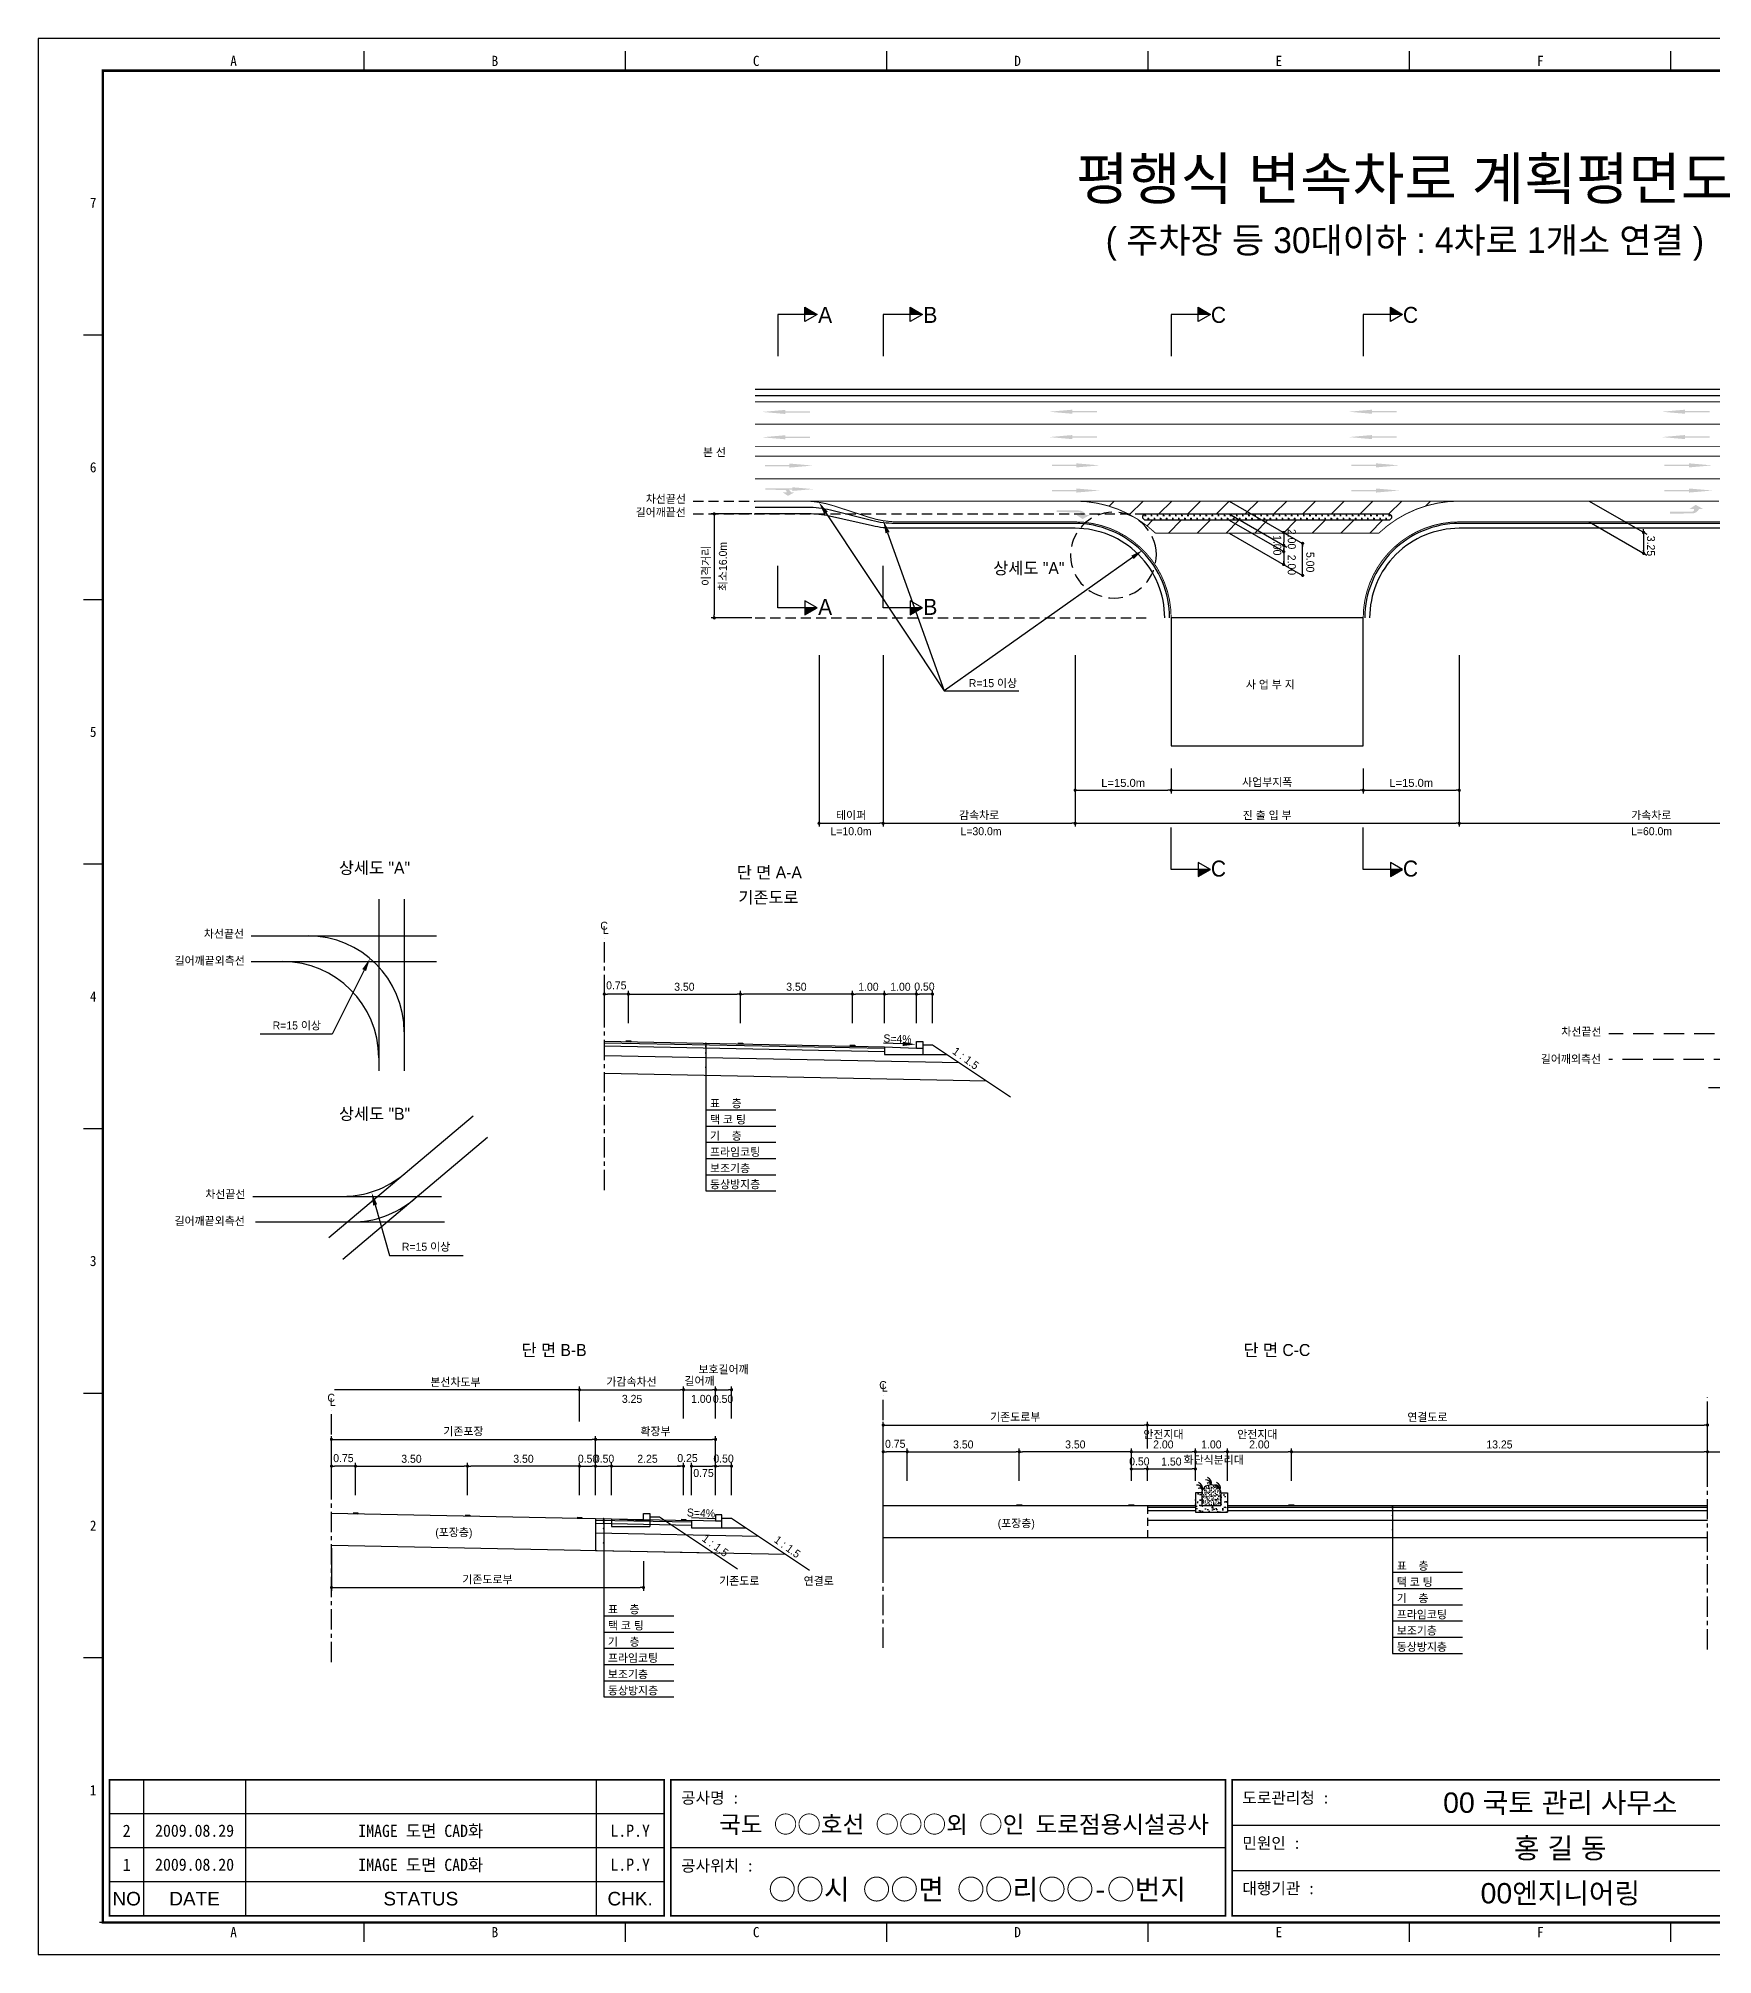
# Model space of a CAD drawing. Header units: millimetres. Extents: x 926 to 1350, y -25 to 274.
# Drawn here: x 926.5 to 1188, y -24.9 to 274.5 of the extents above; entities that cross this region are included whole.
import ezdxf
from ezdxf.enums import TextEntityAlignment as Align

# ---------------------------------------------------------------- set-up
doc = ezdxf.new("R2010")
doc.units = ezdxf.units.MM
doc.linetypes.add('CENTER', pattern=[50.8, 31.75, -6.35, 6.35, -6.35])
doc.linetypes.add('HIDDEN', pattern=[9.525, 6.35, -3.175])
for name, color, linetype in [('CC-GSTR-0004', 4, 'Continuous'), ('CM-LANE-0030', 30, 'Continuous'), ('CZ-DIMT-0002', 7, 'Continuous'), ('CZ-EXST-0002', 1, 'Continuous'), ('CZ-LIN1-0007', 7, 'Continuous'), ('CZ-LIN2-0003', 3, 'Continuous'), ('CZ-LINE-0001', 7, 'Continuous'), ('CZ-TEXT-BOX0', 7, 'Continuous'), ('TITLE', 7, 'Continuous')]:
    doc.layers.add(name, color=color, linetype=linetype)
doc.styles.add('견고딕', font='arial.ttf')
doc.styles.add('돋움', font='')
doc.styles.add('돋음체', font='')
doc.styles.get('돋움').set_extended_font_data('Dotum')
doc.styles.get('돋음체').set_extended_font_data('DotumChe')

# ---------------------------------------------------------------- blocks, each defined once
blk = doc.blocks.new('_Dot')
at = {"color": 0, "linetype": 'ByBlock', "lineweight": -2}
blk.add_line((-0.5, 0), (-1, 0), dxfattribs=at)
at = {"color": 0, "linetype": 'ByBlock', "const_width": 0.5}
blk.add_lwpolyline([(-0.25, 0, 1), (0.25, 0, 1)], format="xyb", close=True, dxfattribs=at)

msp = doc.modelspace()

# ---------------------------------------------------------------- hatches: boundary and pattern name
at = {"layer": 'CM-LANE-0030'}
h = msp.add_hatch(dxfattribs=at)
h.set_pattern_fill('ANSI31', color=256, style=0)
h.set_pattern_definition([(45, (433.003, -14.8518), (-2.245064, 2.245064), [])])
h.paths.add_polyline_path([(1135.88, 197.17, -0.191871), (1148.43, 202.17), (1088.43, 202.17, -0.191871), (1100.98, 197.17)])
h.paths.add_polyline_path([(1099.34, 199.17, 0.002096), (1099.21, 199.27, -0.732581), (1099.5, 200.17), (1137.36, 200.17, -0.732581), (1137.65, 199.27, 0.002096), (1137.52, 199.17)], flags=16)
at = {"layer": 'CZ-EXST-0002'}
h = msp.add_hatch(dxfattribs=at)
h.set_pattern_fill('AR-SAND', color=256, scale=0.01, style=0)
h.set_pattern_definition([(37.5, (-0.91006, 3528.0902), (-0.016000313, 0.489413237), [0, -0.38608, 0, -0.4318, 0, -0.41275]), (7.5, (-0.91006, 3528.0902), (0.44952328, 0.7168251), [0, -0.20828, 0, -0.34798, 0, -0.13335]), (327.5, (-1.2225, 3528.0902), (0.79099237, 0.001437185), [0, -0.127, 0, -0.4572, 0, -0.5969]), (317.5, (-1.2225, 3528.0902), (0.76355645, 0.22292932), [0, -0.0635, 0, -0.29972, 0, -0.3429])])
edge = h.paths.add_edge_path()
edge.add_ellipse((1109.71, 47.24), major_axis=(-1.5, 0), ratio=0.829212, start_angle=180, end_angle=360)
edge.add_line((1108.21, 47.24), (1108.21, 45.24))
edge.add_line((1108.21, 45.24), (1111.21, 45.24))
edge.add_line((1111.21, 45.24), (1111.21, 47.24))
h = msp.add_hatch(dxfattribs=at)
h.set_pattern_fill('AR-CONC', color=256, scale=0.01, style=0)
h.set_pattern_definition([(50, (-0.91, 3528.0902), (1.8218467, -0.15939086), [0.1905, -2.0955]), (355, (-0.91, 3528.0902), (-0.3524283, 1.9105664), [0.1524, -1.6764]), (100.451, (-0.7582, 3528.0769), (1.469425, 1.7511669), [0.1619, -1.7809]), (46.1842, (-0.91, 3528.5982), (2.7107904, -0.4204233), [0.28575, -3.14325]), (96.6356, (-0.6842, 3528.5632), (2.3740423, 2.4742556), [0.24285, -2.67135]), (351.184, (-0.91, 3528.5982), (2.374046, 2.4742512), [0.2286, -2.5146]), (21, (-0.656, 3528.4712), (1.5161488, -1.0226552), [0.1905, -2.0955]), (326, (-0.656, 3528.4712), (0.6180203, 1.8418797), [0.1524, -1.6764]), (71.4514, (-0.5297, 3528.386), (2.1341649, 0.8192286), [0.1619, -1.7809]), (37.5, (-0.91006, 3528.0902), (0.03088603, 0.84555039), [0, -1.65608, 0, -1.7018, 0, -1.68275]), (7.5, (-0.9101, 3528.0902), (0.66819663, 1.00180575), [0, -0.97028, 0, -1.61798, 0, -0.64135]), (327.5, (-1.4765, 3528.0902), (1.35590595, -0.05728744), [0, -0.635, 0, -1.9812, 0, -2.6289]), (317.5, (-1.7305, 3528.0902), (1.4812918, 0.2542649), [0, -0.8255, 0, -1.31572, 0, -1.8669])])
h.paths.add_polyline_path([(1112.21, 44.24), (1112.21, 47.24), (1111.21, 47.24), (1111.21, 45.24), (1108.21, 45.24), (1108.21, 47.24), (1107.21, 47.24), (1107.21, 44.24)])
at = {"layer": 'CZ-LIN1-0007'}
for points in [[(1043.18, 216.42), (1043.18, 216.21), (1047.01, 216.21), (1047.01, 215.99), (1043.18, 215.99), (1043.18, 215.78), (1039.53, 216.1)], [(1088.01, 216.45), (1088.01, 216.24), (1091.84, 216.24), (1091.84, 216.02), (1088.01, 216.02), (1088.01, 215.81), (1084.36, 216.13)], [(1134.81, 216.45), (1134.81, 216.24), (1138.64, 216.24), (1138.64, 216.02), (1134.81, 216.02), (1134.81, 215.81), (1131.16, 216.13)], [(1183.71, 216.45), (1183.71, 216.24), (1187.53, 216.24), (1187.53, 216.02), (1183.71, 216.02), (1183.71, 215.81), (1180.06, 216.13)], [(1043.18, 212.46), (1043.18, 212.25), (1047.01, 212.25), (1047.01, 212.03), (1043.18, 212.03), (1043.18, 211.82), (1039.53, 212.14)], [(1088.01, 212.49), (1088.01, 212.28), (1091.84, 212.28), (1091.84, 212.06), (1088.01, 212.06), (1088.01, 211.85), (1084.36, 212.17)], [(1134.81, 212.49), (1134.81, 212.28), (1138.64, 212.28), (1138.64, 212.06), (1134.81, 212.06), (1134.81, 211.85), (1131.16, 212.17)], [(1183.71, 212.49), (1183.71, 212.28), (1187.53, 212.28), (1187.53, 212.06), (1183.71, 212.06), (1183.71, 211.85), (1180.06, 212.17)], [(1043.79, 208.04), (1043.79, 207.83), (1039.96, 207.83), (1039.96, 207.62), (1043.79, 207.62), (1043.79, 207.4), (1047.44, 207.72)], [(1088.62, 208.07), (1088.62, 207.86), (1084.8, 207.86), (1084.8, 207.65), (1088.62, 207.64), (1088.62, 207.43), (1092.27, 207.75)], [(1135.42, 208.07), (1135.42, 207.86), (1131.6, 207.86), (1131.6, 207.65), (1135.42, 207.64), (1135.42, 207.43), (1139.07, 207.75)], [(1184.32, 208.07), (1184.32, 207.86), (1180.49, 207.86), (1180.49, 207.65), (1184.32, 207.64), (1184.32, 207.43), (1187.97, 207.75)], [(1043.15, 204.16, -0.267976), (1044.05, 203.55), (1044.61, 203.56), (1043.57, 202.98), (1042.74, 203.55), (1043.35, 203.55, 0.504994), (1043.08, 203.92), (1040.03, 203.94), (1040.03, 204.18)], [(1044.28, 204.33), (1044.28, 204.14), (1040.85, 204.14), (1040.85, 203.95), (1044.28, 203.95), (1044.28, 203.76), (1047.55, 204.04)], [(1088.62, 204.14), (1088.62, 203.92), (1084.8, 203.92), (1084.8, 203.71), (1088.62, 203.71), (1088.62, 203.5), (1092.27, 203.82)], [(1135.42, 204.14), (1135.42, 203.92), (1131.6, 203.92), (1131.6, 203.71), (1135.42, 203.71), (1135.42, 203.5), (1139.07, 203.82)], [(1184.32, 204.14), (1184.32, 203.92), (1180.49, 203.92), (1180.49, 203.71), (1184.32, 203.71), (1184.32, 203.5), (1187.97, 203.82)], [(1089.1, 200.7, -0.267976), (1090.13, 200.02), (1090.76, 200.02), (1089.59, 199.36), (1088.64, 200.01), (1089.34, 200.01, 0.504994), (1089.03, 200.43), (1085.56, 200.45), (1085.57, 200.72)], [(1184.87, 200.24, 0.267976), (1185.9, 200.93), (1186.53, 200.93), (1185.36, 201.59), (1184.42, 200.94), (1185.11, 200.93, -0.504994), (1184.8, 200.52), (1181.34, 200.5), (1181.34, 200.22)], [(1019.01, 117.72), (1019.01, 117.85), (1018.26, 117.86), (1018.26, 117.74)], [(1036.51, 117.37), (1036.51, 117.5), (1035.76, 117.51), (1035.76, 117.39)], [(1054.01, 117.02), (1054.01, 117.15), (1053.26, 117.16), (1053.26, 117.04)], [(1080.08, 45.24), (1080.08, 45.37), (1079.33, 45.37), (1079.33, 45.24)], [(1097.58, 45.24), (1097.58, 45.37), (1096.83, 45.37), (1096.83, 45.24)], [(1122.58, 45.24), (1122.58, 45.37), (1121.83, 45.37), (1121.83, 45.24)], [(976.38, 43.98), (976.38, 44.11), (975.63, 44.12), (975.63, 44)], [(993.88, 43.63), (993.88, 43.76), (993.13, 43.77), (993.13, 43.65)], [(1011.38, 43.28), (1011.38, 43.41), (1010.63, 43.42), (1010.63, 43.3)], [(1027.63, 42.96), (1027.63, 43.08), (1026.88, 43.1), (1026.88, 42.97)]]:
    msp.add_hatch(color=256, dxfattribs=at).paths.add_polyline_path(points)
at = {"layer": 'CZ-LIN2-0003'}
h = msp.add_hatch(dxfattribs=at)
h.set_pattern_fill('CROSS', color=256, scale=0.075, style=0)
h.set_pattern_definition([(0, (433.00286, -14.85184), (0.47625, 0.47625), [0.238125, -0.714375]), (90, (433.1219, -14.9709), (-0.47625, 0.47625), [0.238125, -0.714375])])
h.paths.add_polyline_path([(1137.52, 199.17, -0.002096), (1137.65, 199.27, 0.732581), (1137.36, 200.17), (1099.5, 200.17, 0.732581), (1099.21, 199.27, -0.002096), (1099.34, 199.17)])
at = {"layer": 'CZ-LINE-0001'}
for points in [[(1046.23, 232.44), (1046.23, 231.34), (1048.13, 231.34)], [(1062.67, 232.44), (1062.67, 231.34), (1064.57, 231.34)], [(1107.67, 232.44), (1107.67, 231.34), (1109.57, 231.34)], [(1137.67, 232.44), (1137.67, 231.34), (1139.57, 231.34)], [(1048.13, 185.51), (1046.23, 185.51), (1046.23, 184.41)], [(1064.57, 185.51), (1062.67, 185.51), (1062.67, 184.41)], [(1109.57, 144.63), (1107.67, 144.63), (1107.67, 143.53)], [(1139.57, 144.63), (1137.67, 144.63), (1137.67, 143.53)]]:
    msp.add_hatch(color=256, dxfattribs=at).paths.add_polyline_path(points)

# ---------------------------------------------------------------- linework, layer by layer
at = {"color": 0, "linetype": 'ByBlock', "lineweight": -2}
for p, q in [((1177.23, 197.52), (1177.23, 197.77)), ((1121.01, 197.02), (1121.01, 196.77)), ((1121.01, 195.52), (1121.01, 195.77)), ((1121.01, 195.02), (1121.01, 194.77)), ((1121.01, 194.52), (1121.01, 194.77)), ((1123.97, 195.31), (1123.97, 195.06)), ((1177.23, 197.02), (1177.23, 196.77)), ((1121.01, 192.52), (1121.01, 192.77)), ((1177.23, 194.27), (1177.23, 194.52)), ((1123.97, 190.81), (1123.97, 191.06)), ((1010.76, 63.34), (1010.51, 63.34))]:
    msp.add_line(p, q, dxfattribs=at)
at = {"color": 0, "linetype": 'ByBlock', "const_width": 0.25}
for points in [[(1121.01, 197.14, 1), (1121.01, 197.39, 1)], [(1121.01, 195.14, 1), (1121.01, 195.39, 1)], [(1121.01, 195.39, 1), (1121.01, 195.14, 1)], [(1123.97, 195.44, 1), (1123.97, 195.69, 1)], [(1177.23, 197.14, 1), (1177.23, 197.39, 1)], [(1177.23, 197.39, 1), (1177.23, 197.14, 1)], [(1121.01, 194.39, 1), (1121.01, 194.14, 1)], [(1121.01, 192.39, 1), (1121.01, 192.14, 1)], [(1177.23, 194.14, 1), (1177.23, 193.89, 1)], [(1123.97, 190.69, 1), (1123.97, 190.44, 1)], [(1010.88, 63.34, 1), (1011.13, 63.34, 1)]]:
    msp.add_lwpolyline(points, format="xyb", close=True, dxfattribs=at)
at = {"layer": 'CC-GSTR-0004'}
for p, q in [((1038.43, 219.67), (1238.43, 219.67)), ((1038.43, 218.67), (1238.43, 218.67)), ((1058.64, 116.93), (1058.64, 115.73)), ((1058.64, 116.93), (1063.64, 116.73)), ((1063.64, 116.73), (1063.64, 117.73)), ((1063.64, 117.73), (1064.64, 117.73)), ((1064.64, 117.73), (1064.64, 115.73)), ((1058.64, 115.73), (1064.64, 115.73)), ((1063.64, 116.73), (1064.64, 116.73))]:
    msp.add_line(p, q, dxfattribs=at)
for points in [[(1103.18, 183.92, 0.414214), (1088.43, 198.67), (1060.27, 198.67, -0.061321), (1056.64, 199.12), (1050.22, 200.73, 0.061321), (1046.58, 201.17), (1038.43, 201.17)], [(1238.43, 201.17), (1229.36, 201.17, 0.031099), (1227.5, 201.06), (1227.5, 201.06), (1209.35, 198.79), (1209.35, 198.79, -0.031099), (1207.49, 198.67), (1148.43, 198.67, 0.414214), (1133.68, 183.92)], [(1102.43, 183.92, 0.414214), (1088.43, 197.92), (1060.09, 197.92, -0.055385), (1056.8, 198.29), (1050.05, 199.81), (1050.05, 199.81, 0.055385), (1046.76, 200.17), (1038.43, 200.17)], [(1238.43, 200.17), (1229.27, 200.17), (1229.27, 200.17, 0.028015), (1227.59, 200.08), (1227.59, 200.08), (1209.26, 198.02, -0.028015), (1207.59, 197.92), (1207.59, 197.92), (1148.43, 197.92, 0.414214), (1134.43, 183.92)]]:
    msp.add_lwpolyline(points, format="xyb", dxfattribs=at)
msp.add_lwpolyline([(1033.26, 42.79), (1032.26, 42.79), (1028.51, 42.94), (1028.51, 41.79), (1033.26, 41.79), (1033.26, 43.79), (1032.26, 43.79), (1032.26, 42.79)], dxfattribs=at)
at = {"layer": 'CM-LANE-0030', "const_width": 0.15}
for points in [[(1038.43, 210.67), (1238.43, 210.67)], [(1038.43, 209.17), (1238.43, 209.17)]]:
    msp.add_lwpolyline(points, dxfattribs=at)
msp.add_lwpolyline([(1135.88, 197.17), (1100.98, 197.17, 0.191871), (1088.43, 202.17), (1148.43, 202.17), (1148.43, 202.17, 0.191871)], format="xyb", close=True, dxfattribs=at)
at = {"layer": 'CZ-EXST-0002'}
for p, q in [((979.64, 139.97), (979.64, 113.19)), ((983.62, 139.97), (983.62, 113.19)), ((959.74, 134.24), (988.69, 134.24)), ((959.74, 130.22), (988.69, 130.22)), ((971.85, 87.13), (994.4, 106.12)), ((974.06, 83.76), (996.66, 102.79)), ((959.97, 93.55), (989.45, 93.55)), ((960.39, 89.55), (989.93, 89.55)), ((1058.46, 45.24), (1099.71, 45.24)), ((972.26, 44.07), (1016.01, 43.19)), ((1016.01, 43.19), (1016.01, 41.99)), ((1016.01, 43.19), (1021.01, 42.99)), ((1016.01, 41.99), (1022.01, 41.99)), ((1021.01, 42.99), (1021.01, 43.99)), ((1021.01, 43.99), (1022.01, 43.99)), ((1021.01, 42.99), (1022.01, 42.99)), ((1022.01, 43.99), (1022.01, 41.99)), ((1022.01, 43.49), (1023.51, 43.49)), ((1023.51, 43.49), (1035.71, 35.36)), ((972.26, 39.07), (1031.93, 37.87)), ((1058.46, 40.24), (1099.71, 40.24))]:
    msp.add_line(p, q, dxfattribs=at)
at = {"layer": 'CZ-LIN1-0007'}
for p, q in [((1018.26, 117.86), (1019.01, 117.85)), ((1018.26, 117.74), (1019.01, 117.72)), ((1019.01, 117.85), (1019.01, 117.72)), ((1035.76, 117.51), (1036.51, 117.5)), ((1035.76, 117.39), (1036.51, 117.37)), ((1036.51, 117.5), (1036.51, 117.37)), ((1053.26, 117.16), (1054.01, 117.15)), ((1053.26, 117.04), (1054.01, 117.02)), ((1054.01, 117.15), (1054.01, 117.02)), ((1079.33, 45.24), (1079.33, 45.37)), ((1079.33, 45.37), (1080.08, 45.37)), ((1080.08, 45.24), (1079.33, 45.24)), ((1080.08, 45.37), (1080.08, 45.24)), ((1096.83, 45.24), (1096.83, 45.37)), ((1096.83, 45.37), (1097.58, 45.37)), ((1097.58, 45.24), (1096.83, 45.24)), ((1097.58, 45.37), (1097.58, 45.24)), ((1121.83, 45.37), (1122.58, 45.37)), ((1121.83, 45.24), (1121.83, 45.37)), ((1122.58, 45.24), (1121.83, 45.24)), ((1122.58, 45.37), (1122.58, 45.24)), ((975.63, 44.12), (976.38, 44.11)), ((975.63, 44), (976.38, 43.98)), ((976.38, 44.11), (976.38, 43.98)), ((993.13, 43.77), (993.88, 43.76)), ((993.13, 43.65), (993.88, 43.63)), ((993.88, 43.76), (993.88, 43.63)), ((1010.63, 43.42), (1011.38, 43.41)), ((1010.63, 43.3), (1011.38, 43.28)), ((1011.38, 43.41), (1011.38, 43.28)), ((1026.88, 43.1), (1027.63, 43.08)), ((1026.88, 42.97), (1027.63, 42.96)), ((1027.63, 43.08), (1027.63, 42.96))]:
    msp.add_line(p, q, dxfattribs=at)
at = {"layer": 'CZ-LIN1-0007', "const_width": 0.15}
for points in [[(1038.43, 217.67), (1238.43, 217.67)], [(1067.24, 202.17), (1088.43, 202.17)], [(1148.43, 202.17), (1189.03, 202.17)]]:
    msp.add_lwpolyline(points, dxfattribs=at)
at = {"layer": 'CZ-LIN1-0007', "linetype": 'HIDDEN', "const_width": 0.15}
for points in [[(1038.43, 214.17), (1238.43, 214.17)], [(1038.43, 205.67), (1238.43, 205.67)], [(1046.05, 202.17), (1067.24, 202.17)]]:
    msp.add_lwpolyline(points, dxfattribs=at)
at = {"layer": 'CZ-LIN1-0007', "const_width": 0.15}
for points in [[(1103.43, 183.92, 0.414214), (1088.43, 198.92), (1060.8, 198.92), (1060.8, 198.92, -0.07872), (1056.17, 199.66), (1056.17, 199.66), (1050.69, 201.44), (1050.69, 201.44, 0.07872), (1046.05, 202.17), (1046.05, 202.17), (1038.43, 202.17)], [(1238.43, 202.17), (1229.64, 202.17, 0.040295), (1227.23, 201.98), (1227.23, 201.98), (1209.62, 199.12), (1209.62, 199.12, -0.040295), (1207.22, 198.92), (1207.22, 198.92), (1148.43, 198.92, 0.414214), (1133.43, 183.92)]]:
    msp.add_lwpolyline(points, format="xyb", dxfattribs=at)
at = {"layer": 'CZ-LIN2-0003'}
for p, q in [((1014.89, 117.81), (1058.64, 116.93)), ((1014.89, 117.56), (1058.64, 116.68)), ((1014.89, 117.06), (1058.64, 116.18)), ((1064.64, 117.23), (1066.14, 117.23)), ((1066.14, 117.23), (1078.34, 109.1)), ((1014.89, 115.56), (1070.31, 114.45)), ((1064.64, 115.73), (1068.39, 115.73)), ((1014.89, 112.81), (1074.57, 111.61)), ((1099.71, 45.24), (1107.21, 45.24)), ((1099.71, 44.99), (1107.21, 44.99)), ((1107.21, 47.24), (1107.21, 44.24)), ((1108.21, 47.24), (1107.21, 47.24)), ((1108.21, 47.24), (1108.21, 45.24)), ((1108.21, 45.24), (1111.21, 45.24)), ((1111.21, 47.24), (1111.21, 45.24)), ((1111.21, 47.24), (1112.21, 47.24)), ((1112.21, 47.24), (1112.21, 44.24)), ((1112.21, 45.24), (1187.21, 45.24)), ((1112.21, 44.99), (1187.21, 44.99)), ((1013.51, 43.24), (1013.51, 38.24)), ((1013.51, 43.24), (1028.51, 42.94)), ((1013.51, 42.99), (1028.51, 42.69)), ((1013.51, 42.49), (1028.51, 42.19)), ((1033.26, 43.29), (1034.76, 43.29)), ((1034.76, 43.29), (1046.96, 35.16)), ((1099.71, 44.49), (1107.21, 44.49)), ((1099.71, 42.99), (1187.21, 42.99)), ((1107.21, 44.24), (1112.21, 44.24)), ((1112.21, 44.49), (1187.21, 44.49)), ((1013.51, 40.99), (1038.97, 40.48)), ((1033.26, 41.79), (1037.01, 41.79)), ((1099.71, 40.24), (1187.21, 40.24)), ((1013.51, 38.24), (1043.22, 37.65))]:
    msp.add_line(p, q, dxfattribs=at)
msp.add_lwpolyline([(1099.21, 199.27, -0.732581), (1099.5, 200.17), (1137.36, 200.17, -0.732581), (1137.65, 199.27, 0.002096), (1137.52, 199.17), (1099.34, 199.17, 0.002096)], format="xyb", close=True, dxfattribs=at)
msp.add_lwpolyline([(1133.43, 183.92), (1103.43, 183.92), (1103.43, 163.92), (1133.43, 163.92)], close=True, dxfattribs=at)
for centre, radius, start, end in [((968.62, 119.24), 15, 0, 90), ((964.64, 115.22), 15, 0, 90), ((974, 108.55), 15, 270, 310.097), ((975.46, 104.55), 15, 270, 310.097), ((1107.44, 47.58), 0.88, 7.8639, 92.7752), ((1107.9, 47.55), 0.44, 19.771, 124.0366), ((1107.34, 47.93), 1, 347.1802, 67.3267), ((1108.84, 48.37), 0.88, 7.8639, 92.7752), ((1109.29, 48.34), 0.44, 19.771, 124.0366), ((1108.73, 48.71), 1, 347.1802, 67.3267), ((1110.23, 47.58), 0.88, 7.8639, 92.7752), ((1110.69, 47.55), 0.44, 19.771, 124.0366), ((1110.12, 47.93), 1, 347.1802, 67.3267)]:
    msp.add_arc(centre, radius, start, end, dxfattribs=at)
msp.add_ellipse((1109.71, 47.24), major_axis=(-1.5, 0), ratio=0.829212, start_param=3.141593, end_param=6.283185, dxfattribs=at)
at = {"layer": 'CZ-LINE-0001'}
for p, q in [((1048.13, 231.34), (1041.99, 231.34)), ((1041.99, 231.34), (1041.99, 224.8)), ((1046.23, 230.24), (1046.23, 232.44)), ((1046.23, 232.44), (1048.13, 231.34)), ((1048.13, 231.34), (1046.23, 230.24)), ((1064.57, 231.34), (1058.43, 231.34)), ((1058.43, 231.34), (1058.43, 224.8)), ((1062.67, 230.24), (1062.67, 232.44)), ((1062.67, 232.44), (1064.57, 231.34)), ((1064.57, 231.34), (1062.67, 230.24)), ((1109.57, 231.34), (1103.43, 231.34)), ((1103.43, 231.34), (1103.43, 224.8)), ((1107.67, 230.24), (1107.67, 232.44)), ((1107.67, 232.44), (1109.57, 231.34)), ((1109.57, 231.34), (1107.67, 230.24)), ((1139.57, 231.34), (1133.43, 231.34)), ((1133.43, 231.34), (1133.43, 224.8)), ((1137.67, 230.24), (1137.67, 232.44)), ((1137.67, 232.44), (1139.57, 231.34)), ((1139.57, 231.34), (1137.67, 230.24)), ((1112.51, 202.17), (1123.97, 195.56)), ((1168.73, 202.17), (1177.73, 196.98)), ((1037.93, 200.17), (1031.55, 200.17)), ((1032.05, 199.67), (1032.05, 184.42)), ((1112.51, 200.17), (1121.51, 194.98)), ((1112.51, 199.17), (1121.01, 194.27)), ((1168.73, 198.92), (1177.73, 193.73)), ((1112.51, 197.17), (1123.97, 190.56)), ((1121.01, 196.77), (1121.01, 195.77)), ((1121.01, 194.77), (1121.01, 192.27)), ((1123.97, 190.56), (1123.97, 195.56)), ((1177.23, 196.77), (1177.23, 193.77)), ((1041.99, 185.51), (1041.99, 192.05)), ((1058.43, 185.51), (1058.43, 192.05)), ((1048.13, 185.51), (1046.23, 186.61)), ((1046.23, 186.61), (1046.23, 184.41)), ((1064.57, 185.51), (1062.67, 186.61)), ((1062.67, 186.61), (1062.67, 184.41)), ((1037.93, 183.92), (1031.55, 183.92)), ((1048.13, 185.51), (1041.99, 185.51)), ((1046.23, 184.41), (1048.13, 185.51)), ((1064.57, 185.51), (1058.43, 185.51)), ((1062.67, 184.41), (1064.57, 185.51)), ((1048.43, 178.1), (1048.43, 151.33)), ((1058.43, 178.1), (1058.43, 151.33)), ((1058.43, 178.1), (1058.43, 151.33)), ((1088.43, 178.1), (1088.43, 151.33)), ((1148.43, 178.1), (1148.43, 151.33)), ((1067.98, 172.53), (1079.62, 172.53)), ((1088.43, 160.38), (1088.43, 151.33)), ((1088.43, 160.38), (1088.43, 156.5)), ((1103.43, 160.38), (1103.43, 156.5)), ((1103.43, 160.38), (1103.43, 156.5)), ((1133.43, 160.38), (1133.43, 156.5)), ((1133.43, 160.38), (1133.43, 156.5)), ((1148.43, 160.38), (1148.43, 151.33)), ((1148.43, 160.38), (1148.43, 156.5)), ((1088.93, 157), (1102.93, 157)), ((1103.93, 157), (1132.93, 157)), ((1133.93, 157), (1147.93, 157)), ((1048.93, 151.83), (1057.93, 151.83)), ((1058.93, 151.83), (1087.93, 151.83)), ((1088.93, 151.83), (1147.93, 151.83)), ((1103.43, 144.63), (1103.43, 151.17)), ((1133.43, 144.63), (1133.43, 151.17)), ((1148.93, 151.83), (1207.93, 151.83)), ((1109.57, 144.63), (1103.43, 144.63)), ((1109.57, 144.63), (1107.67, 145.73)), ((1107.67, 145.73), (1107.67, 143.53)), ((1107.67, 143.53), (1109.57, 144.63)), ((1139.57, 144.63), (1133.43, 144.63)), ((1139.57, 144.63), (1137.67, 145.73)), ((1137.67, 145.73), (1137.67, 143.53)), ((1137.67, 143.53), (1139.57, 144.63)), ((1014.89, 120.6), (1014.89, 125.65)), ((1018.14, 125.15), (1015.39, 125.15)), ((1018.64, 120.6), (1018.64, 125.65)), ((1018.64, 120.6), (1018.64, 125.65)), ((1019.14, 125.15), (1035.64, 125.15)), ((1036.14, 120.6), (1036.14, 125.65)), ((1036.14, 120.6), (1036.14, 125.65)), ((1053.14, 125.15), (1036.64, 125.15)), ((1053.64, 120.6), (1053.64, 125.65)), ((1053.64, 120.6), (1053.64, 125.65)), ((1058.14, 125.15), (1054.14, 125.15)), ((1058.64, 120.6), (1058.64, 125.65)), ((1058.64, 120.6), (1058.64, 125.65)), ((1063.14, 125.15), (1059.14, 125.15)), ((1063.64, 120.6), (1063.64, 125.65)), ((1063.64, 123.04), (1063.64, 125.65)), ((1065.64, 125.15), (1064.14, 125.15)), ((1066.14, 120.6), (1066.14, 125.65)), ((1030.74, 117.49), (1030.74, 94.41)), ((1030.74, 107.06), (1041.67, 107.06)), ((1030.74, 104.53), (1041.67, 104.53)), ((1030.74, 102), (1041.67, 102)), ((1030.74, 99.47), (1041.67, 99.47)), ((1030.74, 96.94), (1041.67, 96.94)), ((1030.74, 94.41), (1041.67, 94.41)), ((1010.51, 63.34), (972.76, 63.34)), ((1011.01, 58.36), (1011.01, 63.84)), ((1011.01, 58.86), (1011.01, 63.84)), ((1011.51, 63.34), (1026.76, 63.34)), ((1027.26, 58.86), (1027.26, 63.84)), ((1027.26, 58.86), (1027.26, 63.84)), ((1027.76, 63.34), (1031.76, 63.34)), ((1032.26, 58.86), (1032.26, 63.84)), ((1032.26, 58.86), (1032.26, 63.84)), ((1032.76, 63.34), (1034.26, 63.34)), ((1034.76, 58.86), (1034.76, 63.84)), ((1058.46, 54.15), (1058.46, 58.33)), ((1058.96, 57.83), (1099.21, 57.83)), ((1099.71, 54.15), (1099.71, 58.33)), ((1099.71, 54.15), (1099.71, 58.33)), ((1100.21, 57.83), (1186.71, 57.83)), ((1187.21, 54.15), (1187.21, 58.33)), ((972.26, 51.91), (972.26, 56.09)), ((972.76, 55.59), (1013.01, 55.59)), ((1013.51, 51.91), (1013.51, 56.09)), ((1013.51, 51.91), (1013.51, 56.09)), ((1014.01, 55.59), (1031.76, 55.59)), ((1032.26, 51.91), (1032.26, 56.09)), ((1058.46, 34.07), (1058.46, 54.47)), ((1058.46, 49.1), (1058.46, 54.15)), ((1062.21, 49.1), (1062.21, 54.15)), ((1062.21, 49.1), (1062.21, 54.15)), ((1079.71, 49.1), (1079.71, 54.15)), ((1079.71, 49.1), (1079.71, 54.15)), ((1097.21, 49.1), (1097.21, 54.15)), ((1097.21, 49.1), (1097.21, 54.15)), ((1107.21, 49.1), (1107.21, 54.15)), ((1107.21, 49.1), (1107.21, 54.15)), ((1112.21, 49.1), (1112.21, 54.15)), ((1112.21, 49.1), (1112.21, 54.15)), ((1122.21, 49.1), (1122.21, 54.15)), ((1122.21, 49.1), (1122.21, 54.15)), ((1187.21, 49.1), (1187.21, 54.15)), ((972.26, 46.86), (972.26, 51.91)), ((975.51, 51.41), (972.76, 51.41)), ((976.01, 46.86), (976.01, 51.91)), ((976.01, 46.86), (976.01, 51.91)), ((976.51, 51.41), (993.01, 51.41)), ((993.51, 46.86), (993.51, 51.91)), ((993.51, 46.86), (993.51, 51.91)), ((1010.51, 51.41), (994.01, 51.41)), ((1011.01, 46.86), (1011.01, 51.91)), ((1011.01, 46.86), (1011.01, 51.91)), ((1011.51, 51.41), (1013.01, 51.41)), ((1013.51, 46.86), (1013.51, 51.91)), ((1013.51, 46.86), (1013.51, 51.91)), ((1014.01, 51.41), (1015.51, 51.41)), ((1016.01, 46.86), (1016.01, 51.91)), ((1016.01, 46.86), (1016.01, 51.91)), ((1016.51, 51.41), (1026.76, 51.41)), ((1026.76, 51.41), (1026.26, 51.41)), ((1027.26, 46.86), (1027.26, 51.91)), ((1027.26, 46.86), (1027.26, 51.91)), ((1028.51, 46.86), (1028.51, 51.91)), ((1028.51, 46.86), (1028.51, 51.91)), ((1029.01, 51.41), (1029.51, 51.41)), ((1029.01, 51.41), (1031.76, 51.41)), ((1032.26, 49.3), (1032.26, 51.91)), ((1032.26, 46.86), (1032.26, 51.91)), ((1034.26, 51.41), (1032.76, 51.41)), ((1034.76, 46.86), (1034.76, 51.91)), ((1061.71, 53.65), (1058.96, 53.65)), ((1062.71, 53.65), (1079.21, 53.65)), ((1096.71, 53.65), (1080.21, 53.65)), ((1097.21, 49.1), (1097.21, 51.47)), ((1097.71, 53.65), (1106.71, 53.65)), ((1097.71, 50.97), (1099.21, 50.97)), ((1099.71, 49.1), (1099.71, 51.47)), ((1099.71, 49.1), (1099.71, 51.47)), ((1100.21, 50.97), (1106.71, 50.97)), ((1107.21, 49.1), (1107.21, 51.47)), ((1107.71, 53.65), (1111.71, 53.65)), ((1112.71, 53.65), (1121.71, 53.65)), ((1122.71, 53.65), (1186.71, 53.65)), ((1187.21, 53.65), (1197.93, 53.65)), ((1138.02, 45.24), (1138.02, 22.16)), ((1014.79, 43.22), (1014.79, 15.36)), ((972.26, 38.57), (972.26, 31.95)), ((1021.01, 36.56), (1021.01, 31.95)), ((1138.02, 34.82), (1148.96, 34.82)), ((972.76, 32.45), (1020.51, 32.45)), ((1138.02, 32.29), (1148.96, 32.29)), ((1014.79, 28.01), (1025.72, 28.01)), ((1138.02, 29.76), (1148.96, 29.76)), ((1138.02, 27.22), (1148.96, 27.22)), ((1014.79, 25.48), (1025.72, 25.48)), ((1138.02, 24.69), (1148.96, 24.69)), ((1014.79, 22.95), (1025.72, 22.95)), ((1138.02, 22.16), (1148.96, 22.16)), ((1014.79, 20.42), (1025.72, 20.42)), ((1014.79, 17.89), (1025.72, 17.89)), ((1014.79, 15.36), (1025.72, 15.36))]:
    msp.add_line(p, q, dxfattribs=at)
at = {"layer": 'CZ-LINE-0001', "linetype": 'HIDDEN', "ltscale": 0.25}
for p, q in [((1028.77, 202.17), (1038.43, 202.17)), ((1028.77, 200.17), (1099.5, 200.17)), ((1038.43, 183.92), (1099.88, 183.92))]:
    msp.add_line(p, q, dxfattribs=at)
at = {"layer": 'CZ-LINE-0001', "linetype": 'HIDDEN', "ltscale": 0.35}
msp.add_line((1101.07, 194.52), (1101.07, 194.52), dxfattribs=at)
at = {"layer": 'CZ-LINE-0001', "linetype": 'CENTER', "ltscale": 0.1}
for p, q in [((1014.89, 94.53), (1014.89, 133.91)), ((972.26, 20.79), (972.26, 60.17)), ((1058.46, 23.03), (1058.46, 62.41)), ((1187.21, 22.78), (1187.21, 62.16))]:
    msp.add_line(p, q, dxfattribs=at)
at = {"layer": 'CZ-LINE-0001', "linetype": 'HIDDEN', "ltscale": 0.5}
for p, q in [((1188.32, 118.96), (1171.79, 118.96)), ((1210.45, 114.96), (1171.79, 114.96))]:
    msp.add_line(p, q, dxfattribs=at)
at = {"layer": 'CZ-LINE-0001', "linetype": 'HIDDEN', "ltscale": 0.2}
msp.add_line((1099.71, 45.24), (1099.71, 40.24), dxfattribs=at)
at = {"layer": 'CZ-LINE-0001'}
for points in [[(1049.51, 200.32), (1067.98, 172.53)], [(1059.13, 197.23), (1067.98, 172.53)], [(1097.4, 193.37), (1067.98, 172.53)], [(977.37, 128.91), (972.37, 118.89), (961.13, 118.89)], [(1061.51, 117.37), (1058.51, 117.49)], [(1200.66, 114.7), (1199.61, 110.52), (1187.38, 110.52)], [(979.09, 92.21), (981.33, 84.33), (992.82, 84.33)], [(1032.15, 43.2), (1028.51, 43.35)]]:
    msp.add_lwpolyline(points, dxfattribs=at)
at = {"layer": 'CZ-LINE-0001', "linetype": 'HIDDEN', "ltscale": 0.35}
msp.add_arc((1094.42, 193.73), 6.7, 6.7667, 6.749, dxfattribs=at)
at = {"layer": 'CZ-LINE-0001', "linetype": 'ByBlock'}
for centre, start, end in [((1030.73, 116.74), 0, 180), ((1030.73, 116.74), 0, 180), ((1030.74, 117.43), 0, 180), ((1030.74, 117.43), 0, 180), ((1030.74, 117.43), 180, 0), ((1030.74, 117.43), 180, 0), ((1030.74, 117.23), 0, 180), ((1030.74, 117.23), 0, 180), ((1030.74, 117.23), 180, 0), ((1030.74, 117.23), 180, 0), ((1030.74, 116.99), 0, 180), ((1030.74, 116.99), 0, 180), ((1030.74, 116.99), 180, 0), ((1030.74, 116.99), 180, 0), ((1030.73, 116.74), 180, 0), ((1030.73, 116.74), 180, 0), ((1030.73, 115.94), 0, 180), ((1030.73, 115.94), 0, 180), ((1030.73, 115.94), 180, 0), ((1030.73, 115.94), 180, 0), ((1030.73, 113.71), 0, 180), ((1030.73, 113.71), 0, 180), ((1030.73, 113.71), 180, 0), ((1030.73, 113.71), 180, 0), ((1138.02, 45.18), 0, 180), ((1138.02, 45.18), 0, 180), ((1138.02, 45.18), 180, 0), ((1138.02, 45.18), 180, 0), ((1138.02, 44.98), 0, 180), ((1138.02, 44.98), 0, 180), ((1138.02, 44.98), 180, 0), ((1138.02, 44.98), 180, 0), ((1138.02, 44.75), 0, 180), ((1138.02, 44.75), 0, 180), ((1138.02, 44.75), 180, 0), ((1138.02, 44.75), 180, 0), ((1138.02, 44.49), 0, 180), ((1138.02, 44.49), 0, 180), ((1138.02, 44.49), 180, 0), ((1138.02, 44.49), 180, 0), ((1138.02, 43.7), 0, 180), ((1138.02, 43.7), 0, 180), ((1138.02, 43.7), 180, 0), ((1138.02, 43.7), 180, 0), ((1014.78, 41.67), 0, 180), ((1014.78, 41.67), 0, 180), ((1014.78, 41.67), 180, 0), ((1014.78, 41.67), 180, 0), ((1014.78, 39.44), 0, 180), ((1014.78, 39.44), 0, 180), ((1014.78, 39.44), 180, 0), ((1014.78, 39.44), 180, 0), ((1138.02, 41.46), 0, 180), ((1138.02, 41.46), 0, 180), ((1138.02, 41.46), 180, 0), ((1138.02, 41.46), 180, 0)]:
    msp.add_arc(centre, 0.0625, start, end, dxfattribs=at)
at = {"layer": 'CZ-LINE-0001'}
for centre, start, end in [((1014.78, 42.47), 0, 180), ((1014.78, 42.47), 0, 180), ((1014.78, 42.47), 180, 0), ((1014.78, 42.47), 180, 0), ((1014.79, 43.16), 0, 180), ((1014.79, 43.16), 0, 180), ((1014.79, 43.16), 180, 0), ((1014.79, 43.16), 180, 0), ((1014.79, 42.96), 0, 180), ((1014.79, 42.96), 0, 180), ((1014.79, 42.96), 180, 0), ((1014.79, 42.96), 180, 0), ((1014.79, 42.72), 0, 180), ((1014.79, 42.72), 0, 180), ((1014.79, 42.72), 180, 0), ((1014.79, 42.72), 180, 0)]:
    msp.add_arc(centre, 0.0625, start, end, dxfattribs=at)
for points in [[(1049.23, 200.14), (1048.4, 201.99), (1049.78, 200.51)], [(1058.82, 197.11), (1058.46, 199.11), (1059.45, 197.34)], [(1097.21, 193.65), (1099.03, 194.53), (1097.6, 193.1)], [(977.08, 129.06), (978.27, 130.7), (977.67, 128.76)], [(1061.52, 117.71), (1063.51, 117.29), (1061.5, 117.04)], [(978.77, 92.12), (978.55, 94.13), (979.41, 92.3)]]:
    msp.add_solid(points, dxfattribs=at)
at = {"layer": 'TITLE', "color": 7, "linetype": 'Continuous'}
for p, q in [((977.38, 269.42), (977.38, 272.45)), ((1018.2, 269.42), (1018.2, 272.45)), ((1059.03, 269.42), (1059.03, 272.45)), ((1099.85, 269.42), (1099.85, 272.45)), ((1140.68, 269.42), (1140.68, 272.45)), ((1181.5, 269.42), (1181.5, 272.45)), ((936.55, 228.1), (933.53, 228.1)), ((936.55, 186.77), (933.53, 186.77)), ((936.55, 145.44), (933.53, 145.44)), ((936.55, 104.11), (933.53, 104.11)), ((936.55, 62.78), (933.53, 62.78)), ((936.55, 21.45), (933.53, 21.45)), ((977.38, -22.9), (977.38, -19.88)), ((1018.2, -22.9), (1018.2, -19.88)), ((1059.03, -22.9), (1059.03, -19.88)), ((1099.85, -22.9), (1099.85, -19.88)), ((1140.68, -22.9), (1140.68, -19.88)), ((1181.5, -22.9), (1181.5, -19.88))]:
    msp.add_line(p, q, dxfattribs=at)
at = {"layer": 'TITLE', "ltscale": 150}
for p, q in [((942.92, 2.4), (942.92, -18.82)), ((958.84, 2.4), (958.84, -18.82)), ((1013.61, 2.4), (1013.61, -18.82)), ((1024.22, -2.9), (937.61, -2.9)), ((1112.96, -4.67), (1199.57, -4.67)), ((1024.22, -8.21), (937.61, -8.21)), ((1111.9, -8.21), (1025.29, -8.21)), ((1112.96, -11.74), (1199.57, -11.74)), ((1024.22, -13.51), (937.61, -13.51))]:
    msp.add_line(p, q, dxfattribs=at)
at = {"layer": 'TITLE'}
msp.add_line((1344.91, -19.88), (936.05, -19.88), dxfattribs=at)
msp.add_lwpolyline([(926.47, -24.91), (1349.83, -24.91), (1349.83, 274.46), (926.47, 274.46)], close=True, dxfattribs=at)
at = {"layer": 'TITLE', "linetype": 'Continuous', "const_width": 0.403}
msp.add_lwpolyline([(936.55, -19.88), (936.55, 269.42), (1344.8, 269.42), (1344.8, -19.88)], close=True, dxfattribs=at)
at = {"layer": 'TITLE', "ltscale": 150, "const_width": 0.265}
for points in [[(937.61, 2.4), (1024.22, 2.4), (1024.22, -18.82), (937.61, -18.82)], [(1025.29, 2.4), (1111.9, 2.4), (1111.9, -18.82), (1025.29, -18.82)], [(1199.57, -18.82), (1112.96, -18.82), (1112.96, 2.4), (1199.57, 2.4)]]:
    msp.add_lwpolyline(points, close=True, dxfattribs=at)

# ---------------------------------------------------------------- block references
at = {"layer": 'CZ-LINE-0001', "xscale": 0.5, "yscale": 0.5, "zscale": 0.5}
for p, rotation in [((1032.05, 200.17), 90), ((1032.05, 183.92), 270), ((1088.43, 157), 180), ((1103.43, 157), 180), ((1133.43, 157), 180), ((1048.43, 151.83), 180), ((1058.43, 151.83), 180), ((1088.43, 151.83), 180), ((1148.43, 151.83), 180), ((1014.89, 125.15), 180), ((1018.64, 125.15), 180), ((1036.14, 125.15), 180), ((1053.64, 125.15), 180), ((1058.64, 125.15), 180), ((1063.64, 125.15), 180), ((1011.01, 63.34), 180), ((1027.26, 63.34), 180), ((1032.26, 63.34), 180), ((1058.46, 57.83), 180), ((1099.71, 57.83), 180), ((972.26, 55.59), 180), ((1013.51, 55.59), 180), ((1058.46, 53.65), 180), ((1062.21, 53.65), 180), ((1079.71, 53.65), 180), ((1097.21, 53.65), 180), ((1107.21, 53.65), 180), ((1112.21, 53.65), 180), ((1122.21, 53.65), 180), ((972.26, 51.41), 180), ((976.01, 51.41), 180), ((993.51, 51.41), 180), ((1011.01, 51.41), 180), ((1013.51, 51.41), 180), ((1016.01, 51.41), 180), ((1028.51, 51.41), 180), ((1028.51, 51.41), 180), ((1032.26, 51.41), 180), ((1097.21, 50.97), 180), ((1099.71, 50.97), 180), ((972.26, 32.45), 180)]:
    msp.add_blockref('_Dot', p, dxfattribs=dict(at, rotation=rotation))
for p in [(1103.43, 157), (1133.43, 157), (1148.43, 157), (1058.43, 151.83), (1088.43, 151.83), (1148.43, 151.83), (1018.64, 125.15), (1036.14, 125.15), (1053.64, 125.15), (1058.64, 125.15), (1063.64, 125.15), (1066.14, 125.15), (1027.26, 63.34), (1032.26, 63.34), (1034.76, 63.34), (1099.71, 57.83), (1187.21, 57.83), (1013.51, 55.59), (1032.26, 55.59), (1062.21, 53.65), (1079.71, 53.65), (1097.21, 53.65), (1107.21, 53.65), (1112.21, 53.65), (1122.21, 53.65), (1187.21, 53.65), (976.01, 51.41), (993.51, 51.41), (1011.01, 51.41), (1013.51, 51.41), (1016.01, 51.41), (1027.26, 51.41), (1027.26, 51.41), (1032.26, 51.41), (1034.76, 51.41), (1099.71, 50.97), (1107.21, 50.97), (1021.01, 32.45)]:
    msp.add_blockref('_Dot', p, dxfattribs=at)

# ---------------------------------------------------------------- texts
at = {"layer": 'CZ-DIMT-0002', "style": '돋움'}
for s, height, p in [('A', 2.5, (1049.38, 231.26)), ('B', 2.5, (1065.82, 231.26)), ('C', 2.5, (1110.82, 231.26)), ('C', 2.5, (1140.82, 231.26)), ('본 선', 1.25, (1032.09, 209.81)), ('길어깨끝선', 1.25, (1023.7, 200.42)), ('차선끝선', 1.25, (1024.5, 202.51)), ('상세도 "A"', 1.875, (1081.2, 191.7)), ('A', 2.5, (1049.38, 185.64)), ('B', 2.5, (1065.82, 185.64)), ('R=15 이상', 1.25, (1075.59, 173.73)), ('사 업 부 지', 1.25, (1118.92, 173.51)), ('L=10.0m', 1.25, (1053.42, 150.6)), ('L=30.0m', 1.25, (1073.73, 150.6)), ('L=60.0m', 1.25, (1178.47, 150.6)), ('C', 2.5, (1110.82, 144.76)), ('C', 2.5, (1140.82, 144.76)), ('차선끝선', 1.25, (955.47, 134.57)), ('C', 1.25, (1014.85, 135.83)), ('L', 1.25, (1015.11, 135.18)), ('길어깨끝외측선', 1.25, (953.24, 130.37)), ('R=15 이상', 1.25, (966.85, 120.25)), ('차선끝선', 1.25, (1167.52, 119.29)), ('차선끝선', 1.25, (955.7, 93.89)), ('길어깨끝외측선', 1.25, (953.24, 89.71)), ('R=15 이상', 1.25, (987.04, 85.68)), ('C', 1.25, (1058.42, 64.07)), ('L', 1.25, (1058.68, 63.67)), ('C', 1.25, (972.22, 62.09)), ('L', 1.25, (972.48, 61.44))]:
    msp.add_text(s, height=height, dxfattribs=at).set_placement(p, align=Align.MIDDLE_CENTER)
msp.add_text('최소16.0m', height=1.25, rotation=90, dxfattribs=at).set_placement((1034.03, 188.11))
for s, rotation, p in [('S=4%', 357.7094, (1060.68, 118.16)), ('1 : 1.5', 323.8881, (1071.35, 115.12)), ('S=4%', 357.7094, (1029.99, 44.09)), ('1 : 1.5', 323.8881, (1032.23, 39)), ('1 : 1.5', 323.8881, (1043.48, 38.8))]:
    msp.add_text(s, height=1.25, rotation=rotation, dxfattribs=at).set_placement(p, align=Align.MIDDLE_CENTER)
for s, p in [('길어깨외측선', (1161.17, 114.38)), ('표    층', (1031.39, 107.45)), ('택 코 팅', (1031.39, 104.92)), ('기    층', (1031.39, 102.39)), ('프라임코팅', (1031.39, 99.86)), ('보조기층', (1031.39, 97.33)), ('동상방지층', (1031.39, 94.8)), ('3.25', (1017.63, 61.29)), ('1.00', (1028.44, 61.29)), ('0.50', (1031.84, 61.29)), ('안전지대', (1099.09, 55.75)), ('안전지대', (1113.75, 55.75)), ('화단식분리대', (1105.36, 51.77)), ('(포장층)', (1076.34, 41.86)), ('(포장층)', (988.49, 40.45)), ('표    층', (1138.67, 35.21)), ('기존도로', (1032.83, 32.85)), ('연결로', (1046.02, 32.85)), ('택 코 팅', (1138.67, 32.68)), ('기    층', (1138.67, 30.15)), ('표    층', (1015.44, 28.4)), ('택 코 팅', (1015.44, 25.87)), ('프라임코팅', (1138.67, 27.61)), ('기    층', (1015.44, 23.34)), ('보조기층', (1138.67, 25.08)), ('동상방지층', (1138.67, 22.55)), ('프라임코팅', (1015.44, 20.81)), ('보조기층', (1015.44, 18.28)), ('동상방지층', (1015.44, 15.74))]:
    msp.add_text(s, height=1.25, dxfattribs=at).set_placement(p)
at = {"layer": 'CZ-DIMT-0002', "char_height": 1.25, "attachment_point": 5, "rotation": 270, "style": '돋움'}
for s, insert in [('\\A1;2.00', (1122.26, 196.23)), ('1.00', (1120, 195.27)), ('3.25', (1178.38, 195.16)), ('2.00', (1122.26, 192.2)), ('5.00', (1125.15, 192.63))]:
    msp.add_mtext(s, dxfattribs=dict(at, insert=insert))
at = {"layer": 'CZ-DIMT-0002', "insert": (991.63, 64.48), "char_height": 1.25, "attachment_point": 5, "style": '돋움'}
msp.add_mtext('본선차도부', dxfattribs=at)
at = {"layer": 'CZ-LINE-0001', "insert": (1030.85, 192.05), "char_height": 1.25, "attachment_point": 5, "rotation": 90, "style": '돋움'}
msp.add_mtext('\\A1;이격거리', dxfattribs=at)
at = {"layer": 'CZ-LINE-0001', "char_height": 1.25, "attachment_point": 5, "style": '돋움'}
for s, insert in [('\\A1;{\\fArial|b0|i0|c0|p32;L=15.0m}', (1095.93, 158.14)), ('\\A1;사업부지폭', (1118.43, 158.2)), ('\\A1;{\\fArial|b0|i0|c0|p32;L=15.0m}', (1140.93, 158.14)), ('\\A1;테이퍼', (1053.43, 153.02)), ('\\A1;감속차로', (1073.43, 153.03)), ('\\A1;진 출 입 부', (1118.43, 153.02)), ('\\A1;가속차로', (1178.43, 153.03)), ('\\A1;0.75', (1016.76, 126.51)), ('\\A1;3.50', (1027.39, 126.29)), ('\\A1;3.50', (1044.89, 126.29)), ('\\A1;1.00', (1056.14, 126.29)), ('\\A1;1.00', (1061.14, 126.29)), ('\\A1;0.50', (1064.89, 126.32)), ('\\A1;보호길어깨', (1033.51, 66.45)), ('\\A1;가감속차선', (1019.13, 64.53)), ('\\A1;길어깨', (1029.76, 64.66)), ('\\A1;기존포장', (992.88, 56.78)), ('\\A1;확장부', (1022.88, 56.78)), ('\\A1;기존도로부', (1079.08, 59.02)), ('\\A1;연결도로', (1143.46, 59.01)), ('\\A1;0.75', (1060.33, 54.89)), ('\\A1;3.50', (1070.96, 54.79)), ('\\A1;3.50', (1088.46, 54.79)), ('\\A1;2.00', (1102.21, 54.79)), ('\\A1;1.00', (1109.71, 54.79)), ('\\A1;2.00', (1117.21, 54.79)), ('\\A1;13.25', (1154.71, 54.79)), ('\\A1;0.75', (974.13, 52.65)), ('\\A1;3.50', (984.76, 52.55)), ('\\A1;3.50', (1002.26, 52.55)), ('\\A1;0.50', (1012.34, 52.56)), ('\\A1;0.50', (1014.84, 52.56)), ('\\A1;2.25', (1021.63, 52.55)), ('\\A1;0.25', (1027.88, 52.66)), ('\\A1;0.75', (1030.38, 50.33)), ('\\A1;0.50', (1033.51, 52.58)), ('\\A1;0.50', (1098.46, 52.14)), ('\\A1;1.50', (1103.46, 52.12)), ('\\A1;기존도로부', (996.63, 33.64))]:
    msp.add_mtext(s, dxfattribs=dict(at, insert=insert))
at = {"layer": 'CZ-TEXT-BOX0', "style": '돋움'}
for s, p in [('상세도 "A"', (978.98, 144.88)), ('단 면 A-A', (1040.67, 144.16)), ('기존도로', (1040.52, 140.26)), ('상세도 "B"', (978.99, 106.46)), ('단 면 B-B', (1007.04, 69.55)), ('단 면 C-C', (1119.95, 69.55))]:
    msp.add_text(s, height=1.875, dxfattribs=at).set_placement(p, align=Align.MIDDLE_CENTER)
at = {"layer": 'TITLE', "color": 3, "linetype": 'Continuous', "style": '돋음체'}
for s, p in [('A', (956.97, 270.94)), ('B', (997.79, 270.94)), ('C', (1038.61, 270.94)), ('D', (1079.44, 270.94)), ('E', (1120.26, 270.94)), ('F', (1161.09, 270.94)), ('7', (935.04, 248.77)), ('6', (935.04, 207.44)), ('5', (935.04, 166.11)), ('4', (935.04, 124.78)), ('3', (935.04, 83.45)), ('2', (935.04, 42.12)), ('1', (935.04, 0.79)), ('A', (956.97, -21.39)), ('B', (997.79, -21.39)), ('C', (1038.61, -21.39)), ('D', (1079.44, -21.39)), ('E', (1120.26, -21.39)), ('F', (1161.09, -21.39))]:
    msp.add_text(s, height=1.59, dxfattribs=at).set_placement(p, align=Align.MIDDLE)
at = {"layer": 'TITLE', "style": '돋움'}
for s, height, p in [('평행식 변속차로 계획평면도', 6.5, (1139.89, 252.55)), ('( 주차장 등 30대이하 : 4차로 1개소 연결 )', 4, (1139.94, 242.92))]:
    msp.add_text(s, height=height, dxfattribs=at).set_placement(p, align=Align.MIDDLE_CENTER)
at = {"layer": 'TITLE', "style": '돋음체'}
for s, p in [('공사명 : ', (1026.88, -1.31)), ('도로관리청 :', (1114.55, -1.31)), ('민원인 :', (1114.55, -8.38)), ('공사위치 :', (1026.88, -11.92)), ('대행기관 :', (1114.55, -15.46))]:
    msp.add_text(s, height=1.804, dxfattribs=at).set_placement(p)
at = {"layer": 'TITLE', "color": 7, "linetype": 'Continuous'}
for s, height, style, p in [('00 국토 관리 사무소', 3.1832, '견고딕', (1164.22, -1.13)), ('국도 ○○호선 ○○○외 ○인 도로점용시설공사', 2.7, '돋음체', (1071.09, -4.52)), ('홍 길 동', 3.183, '견고딕', (1164.22, -8.21)), ('○○시 ○○면 ○○리○○-○번지', 3.1832, '돋음체', (1073.12, -14.68)), ('00엔지니어링', 3.183, '견고딕', (1164.22, -15.28))]:
    msp.add_text(s, height=height, dxfattribs=dict(at, style=style)).set_placement(p, align=Align.MIDDLE)
at = {"layer": 'TITLE', "color": 1, "linetype": 'Continuous', "style": '돋음체'}
msp.add_text('2', height=1.91, dxfattribs=at).set_placement((940.27, -5.55), align=Align.MIDDLE)
at = {"layer": 'TITLE', "linetype": 'Continuous'}
for s, height, style, p in [('2009.08.29', 1.91, '돋음체', (950.88, -5.55)), ('L.P.Y', 1.91, '돋음체', (1018.92, -5.55)), ('1', 1.91, '돋음체', (940.27, -10.86)), ('2009.08.20', 1.91, '돋음체', (950.88, -10.86)), ('L.P.Y', 1.91, '돋음체', (1018.92, -10.86)), ('NO', 2.122, '견고딕', (940.27, -16.16)), ('DATE', 2.122, '견고딕', (950.88, -16.16)), ('STATUS', 2.122, '견고딕', (986.22, -16.16)), ('CHK.', 2.122, '견고딕', (1018.92, -16.16))]:
    msp.add_text(s, height=height, dxfattribs=dict(at, style=style)).set_placement(p, align=Align.MIDDLE)
at = {"layer": 'TITLE', "style": '돋음체'}
for p in [(986.22, -5.55), (986.22, -10.86)]:
    msp.add_text('IMAGE 도면 CAD화', height=1.9099, dxfattribs=at).set_placement(p, align=Align.MIDDLE)

doc.saveas('drawing.dxf')
